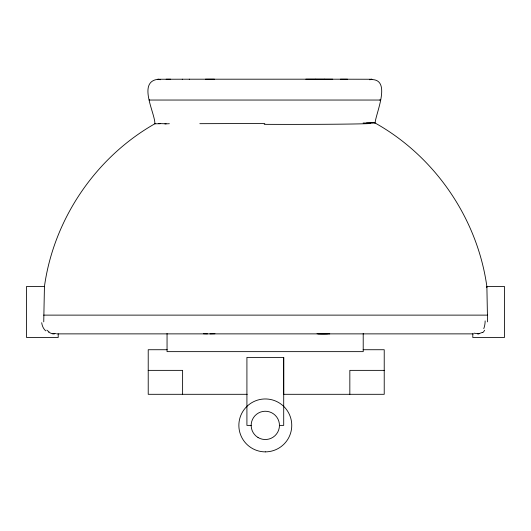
<?xml version="1.0" encoding="UTF-8"?>
<svg xmlns="http://www.w3.org/2000/svg" width="531" height="531" viewBox="0 0 531 531"><rect width="100%" height="100%" fill="white"/><g stroke="black" fill="none" stroke-linecap="round" stroke-linejoin="round"><path stroke-width="0.8" d="M251.17 425.384L246.915 425.384L246.915 357.396L283.707 357.396L283.707 425.384L279.452 425.384M44.438 286.733L44.445 286.455C53.817 219.051 95.68 157.375 154.86 123.776L160.176 123.743M487.558 321.872L486.9 287.616M482.586 332.333L478.517 333.833L474.123 333.183M56.04 333.561L52.144 333.74L48.573 332.233M369.47 79.723C392.86 77.035 375.603 113.687 375.112 123.019C434.969 156.459 477.415 218.54 486.854 286.455L486.874 287.556M479.314 333.707L477.588 333.873M54.574 333.833L52.828 333.833M327.534 333.767L324.056 333.866A143.735 143.735 0 0 1 317.027 333.76M214.969 333.733L209.971 333.866M374.78 123.026L375.112 123.019L363.111 123.013M155.198 123.776L154.86 123.776C155.304 113.342 136.879 81.382 158.351 79.245M166.13 79.232L170.683 79.225M182.372 79.212L157.826 79.252L160.316 79.723M149.603 100.04L149.264 100.04L380.528 100.04L379.731 100.034M264.83 123.497L199.829 123.677M182.252 79.212L189.388 79.205M205.444 79.199L214.458 79.185M189.268 79.205L315.275 79.192M324.268 79.199L347.539 79.212M43.655 315.122L487.644 315.122M56.79 333.873L473.519 333.873M167.185 349.73L148.222 349.73L148.222 394.307L247.24 394.307M363.151 349.73L384.225 349.73L384.225 394.307L283.381 394.307M148.222 370.366L182.611 370.366L182.611 394.307M384.225 370.366L349.836 370.366L349.836 394.307M315.328 79.185L324.341 79.199M340.404 79.205L371.959 79.252L371.435 79.245M305.829 79.179L332.764 79.205M318.202 333.8L329.738 333.873M207.482 333.866L203.419 333.747M43.741 321.872L44.445 286.481L26.55 286.455L26.55 337.497L58.204 337.497L58.204 333.846M486.867 287.225L486.854 286.455L504.45 286.455L504.45 337.497L472.796 337.497L472.796 333.72M363.211 333.508L363.211 351.641L167.053 351.641L167.053 333.508M283.707 357.396L283.707 394.307M370.419 123.517A109.021 1.56 0.2 0 1 264.206 124.34M164.915 123.902A109.851 1.626 -0.7 0 1 169.349 123.71M166.15 123.783A111.895 0.856 0.6 0 1 158.444 123.544M374.76 122.535A111.556 0.923 -0.9 0 1 366.496 122.966M485.142 320.897A19.043 11.144 77.4 0 1 483.768 328.623M484.597 330.229A15.386 11.861 46.4 0 1 482.818 332.572M49.051 331.749A15.386 11.383 -21.2 0 1 46.847 330.129M45.693 330.853A19.05 14.476 -54 0 1 41.71 322.695M265.308 451.874A26.484 26.484 0 0 0 283.713 406.381A26.484 26.484 0 0 0 240.802 415.441A26.484 26.484 0 0 0 265.308 451.874M258.006 437.498A14.145 14.145 0 0 0 279.452 425.663A14.145 14.145 0 0 0 258.478 413.005A14.145 14.145 0 0 0 258.006 437.498"/></g></svg>
